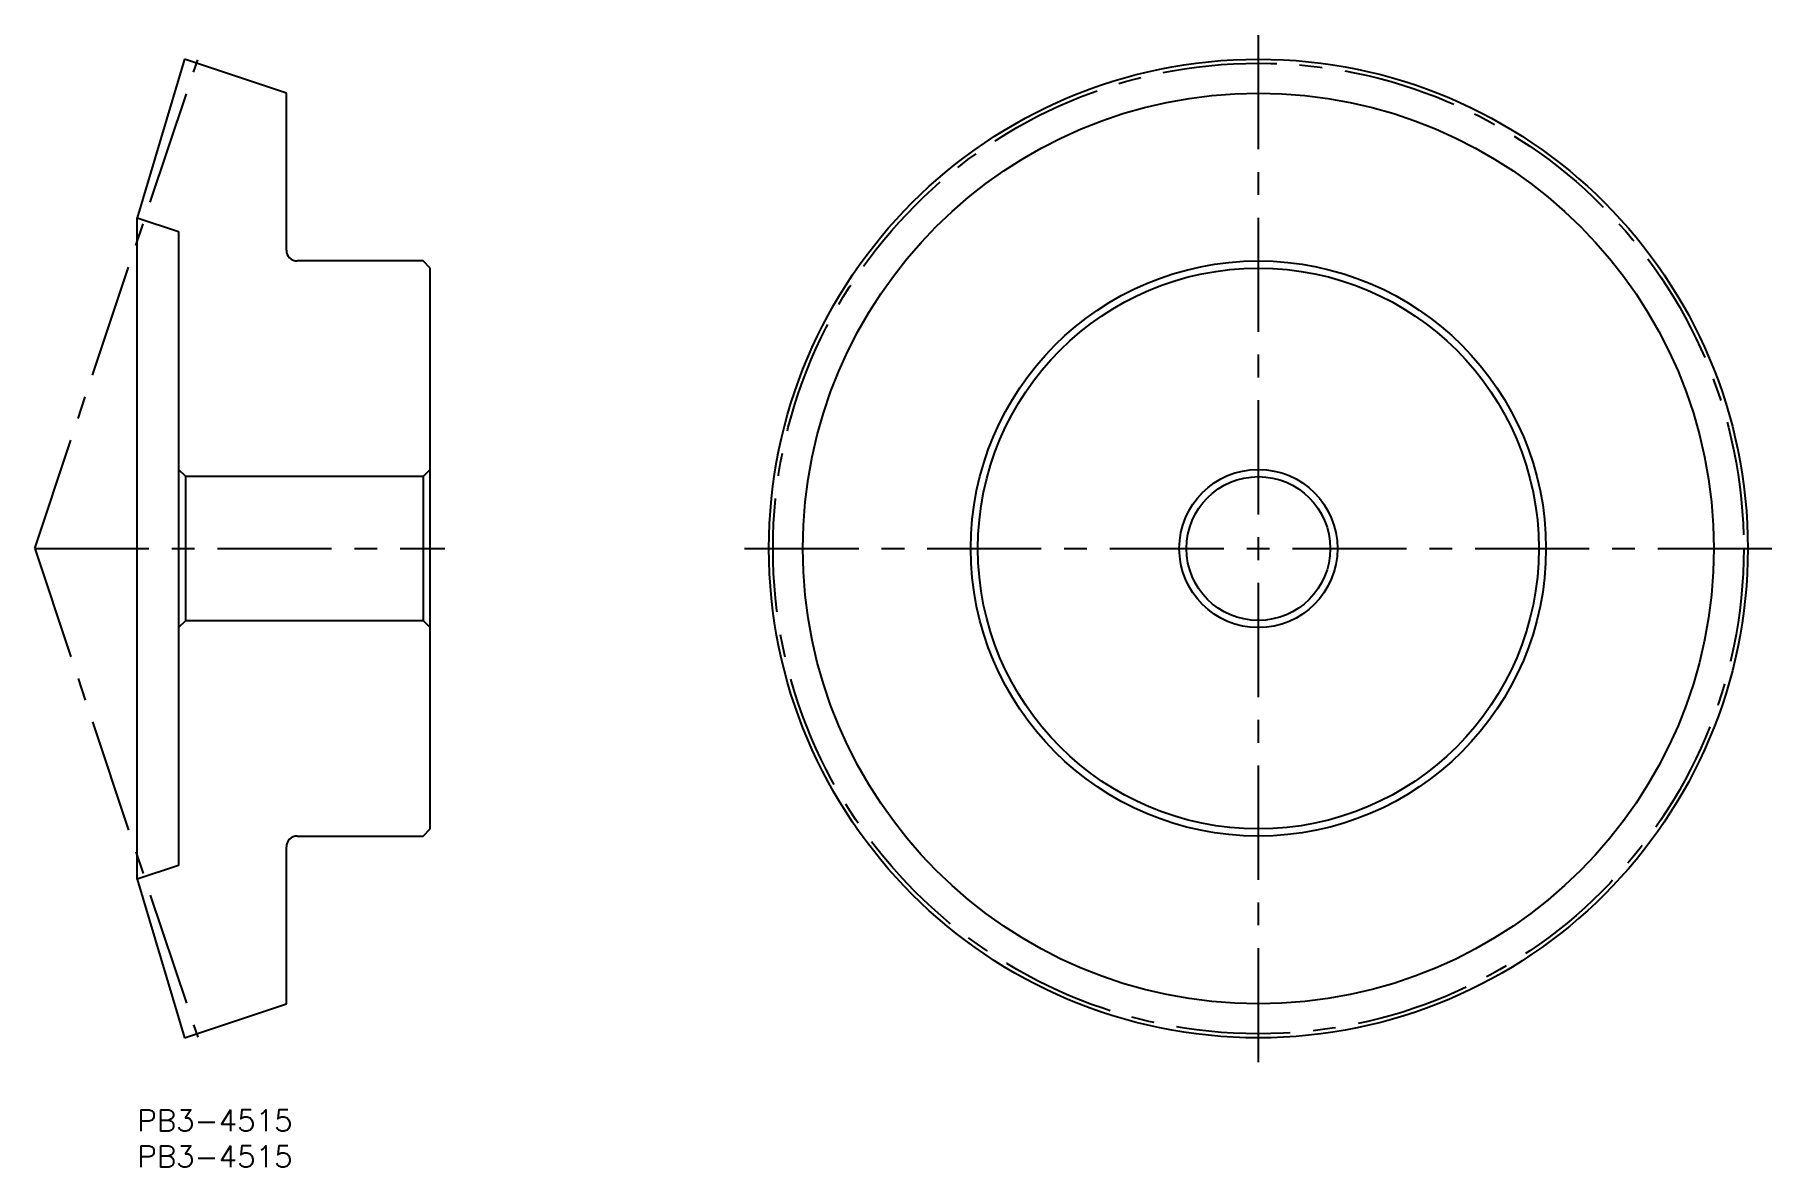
# Model space of a CAD drawing. Extents: x -14 to 227, y -8 to 150.
import ezdxf

# ---------------------------------------------------------------- set-up
doc = ezdxf.new("R2010")
doc.units = 0
doc.header["$LTSCALE"] = 0.5
doc.linetypes.add('CENTER', pattern=[50.8, 31.75, -6.35, 6.35, -6.35])
for name, color, linetype in [('MSM_CENTER', 1, 'CENTER'), ('MSM_CONTINUOUS', 7, 'CONTINUOUS'), ('MSM_PART_NUMBER', 7, 'CONTINUOUS')]:
    doc.layers.add(name, color=color, linetype=linetype)
doc.styles.get("Standard").update_dxf_attribs({"font": 'txt.shx', "height": 3, "bigfont": 'bigfont.shx'})

# ---------------------------------------------------------------- blocks, each defined once
blk = doc.blocks.new('*U17')
at = {"layer": 'MSM_PART_NUMBER'}
blk.add_text('PB3-4515', height=3, dxfattribs=at).set_placement((0, -3))
blk = doc.blocks.new('*U18')
at = {"layer": 'MSM_PART_NUMBER'}
blk.add_text('PB3-4515', height=3, dxfattribs=at).set_placement((0, -8))

msp = doc.modelspace()

# ---------------------------------------------------------------- linework, layer by layer
at = {"layer": 'MSM_CENTER'}
for p, q in [((155.91, 6.6), (155.91, 149.52)), ((-14.26, 78.06), (8.4, 146.03)), ((-14.26, 78.06), (42.78, 78.06)), ((-14.26, 78.06), (8.4, 10.09)), ((84.45, 78.06), (227.37, 78.06))]:
    msp.add_line(p, q, dxfattribs=at)
msp.add_circle((155.91, 78.06), 67.5, dxfattribs=at)
at = {"layer": 'MSM_CONTINUOUS'}
for p, q in [((6.56, 146.12), (0, 124.04)), ((20.74, 141.39), (6.56, 146.12)), ((20.74, 119.56), (20.74, 141.39)), ((0, 124.04), (5.74, 122.15)), ((0, 32.08), (0, 124.04)), ((5.74, 122.15), (5.74, 33.97)), ((39.74, 118.06), (22.24, 118.06)), ((40.74, 117.06), (39.74, 118.06)), ((40.74, 39.06), (40.74, 117.06)), ((6.74, 88.06), (5.74, 89.06)), ((39.74, 88.06), (6.74, 88.06)), ((6.74, 68.06), (6.74, 88.06)), ((40.74, 89.06), (39.74, 88.06)), ((39.74, 88.06), (39.74, 68.06)), ((5.74, 67.06), (6.74, 68.06)), ((6.74, 68.06), (39.74, 68.06)), ((39.74, 68.06), (40.74, 67.06)), ((39.74, 38.06), (40.74, 39.06)), ((20.74, 14.72), (20.74, 36.56)), ((22.24, 38.06), (39.74, 38.06)), ((5.74, 33.97), (0, 32.08)), ((0, 32.08), (6.56, 10)), ((6.56, 10), (20.74, 14.72))]:
    msp.add_line(p, q, dxfattribs=at)
for radius in [68.06, 63.34, 40, 39, 11, 10]:
    msp.add_circle((155.91, 78.06), radius, dxfattribs=at)
for centre, start, end in [((22.24, 119.56), 180, 270), ((22.24, 36.56), 90, 180)]:
    msp.add_arc(centre, 1.5, start, end, dxfattribs=at)

# ---------------------------------------------------------------- block references
for name in ['*U17', '*U18']:
    msp.add_blockref(name, (0, 0), dxfattribs=at)

doc.saveas('drawing.dxf')
